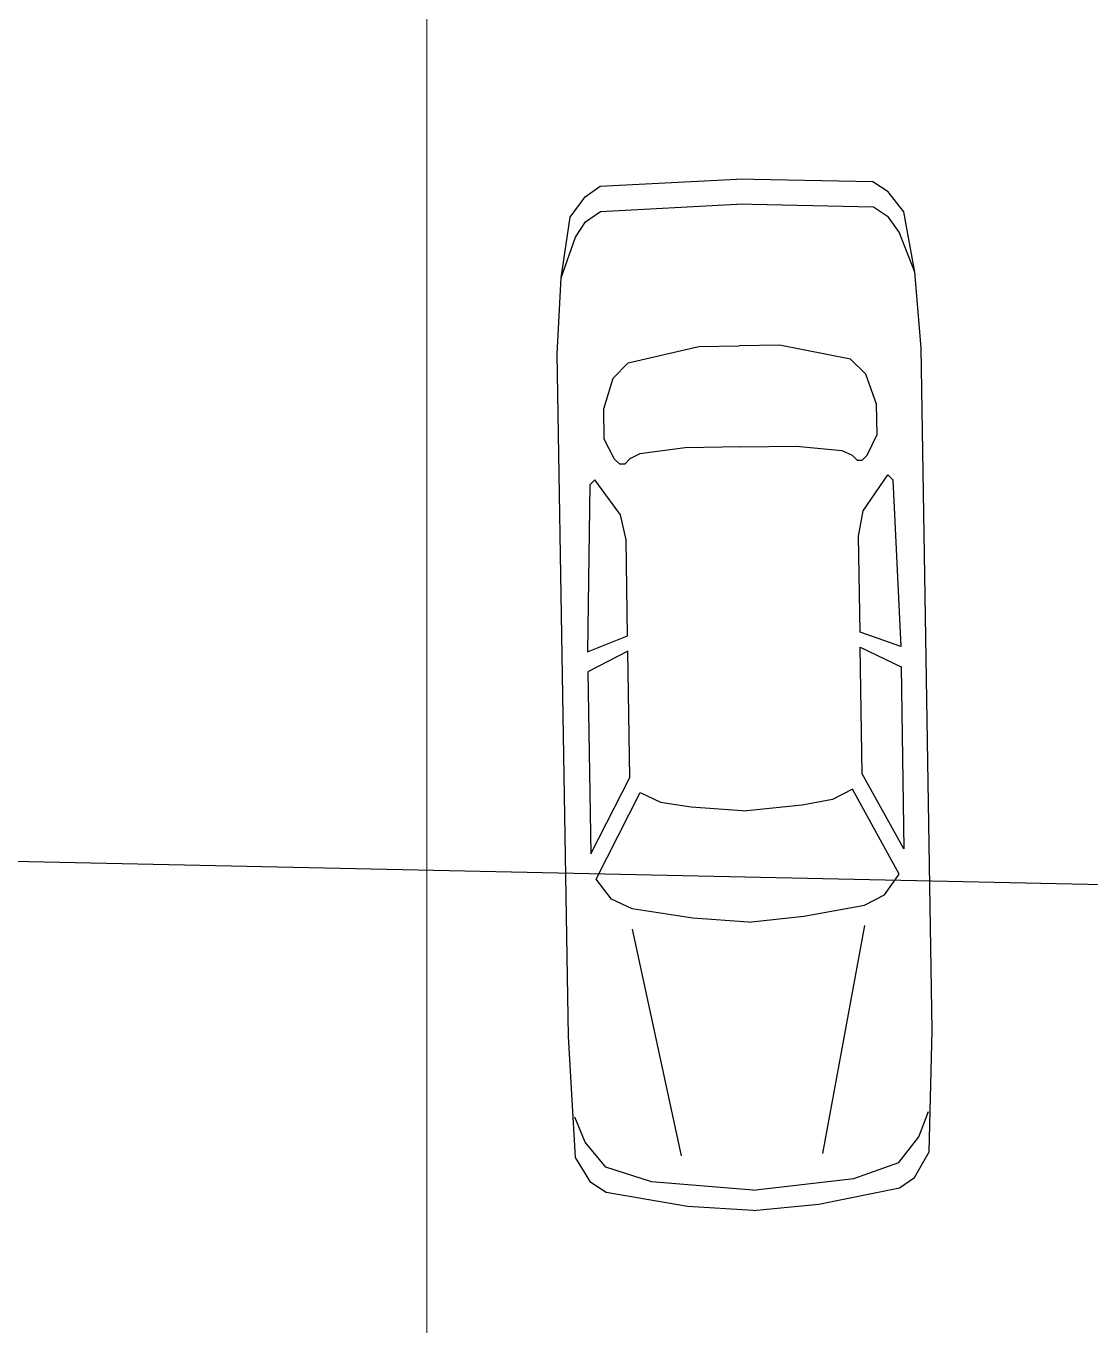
# Model space of a CAD drawing. Header units: centimetres. Extents: x 63871 to 181827, y -95930 to 42199.
# Drawn here: x 147837 to 148276, y 18628 to 19164 of the extents above; entities that cross this region are included whole.
import ezdxf

# ---------------------------------------------------------------- set-up
doc = ezdxf.new("R2010")
doc.units = ezdxf.units.CM
for name, color, linetype, lineweight in [('ARA SINIRLAR', 225, 'Continuous', 15), ('OLUK', 222, 'Continuous', 15), ('ÇEKME MESAFESİ', 5, 'Continuous', 25)]:
    doc.layers.add(name, color=color, linetype=linetype, lineweight=lineweight)
doc.layers.add('furn', color=7, linetype='Continuous')

# ---------------------------------------------------------------- blocks, each defined once
blk = doc.blocks.new('02PCAR03')
at = {"color": 0, "linetype": 'ByBlock'}
for p, q in [((-170, 36), (-185, 35)), ((-35, 36), (-170, 36)), ((-11, 35), (-35, 36)), ((-185, 35), (-197, 33)), ((-185, 35), (-193, 32)), ((-14, 33), (-19, 35)), ((-6, 32), (-11, 35)), ((-197, 33), (-201, 30)), ((-193, 32), (-196, 30)), ((-144, 30), (-111, 31)), ((-111, 31), (-114, 23)), ((-111, 23), (-107, 31)), ((-107, 31), (-71, 31)), ((-71, 31), (-86, 23)), ((-9, 29), (-14, 33)), ((-4, 29), (-6, 32)), ((-201, 30), (-203, 27)), ((-196, 30), (-198, 27)), ((-145, 29), (-144, 30)), ((-138, 24), (-145, 29)), ((-66, 30), (-83, 21)), ((-62, 27), (-66, 30)), ((-6, 20), (-9, 29)), ((-1, 13), (-4, 29)), ((-203, 27), (-204, 0)), ((-198, 27), (-199, 0)), ((-159, 27), (-165, 25)), ((-153, 27), (-159, 27)), ((-149, 25), (-153, 27)), ((-60, 23), (-62, 27)), ((-165, 25), (-168, 22)), ((-148, 24), (-149, 25)), ((-148, 23), (-148, 24)), ((-133, 23), (-138, 24)), ((-168, 22), (-171, 8)), ((-150, 20), (-149, 22)), ((-149, 22), (-148, 23)), ((-114, 23), (-133, 23)), ((-86, 23), (-111, 23)), ((-83, 21), (-81, 17)), ((-58, 11), (-60, 23)), ((-11, 14), (-56, 23)), ((-151, 11), (-150, 20)), ((-4, 0), (-6, 20)), ((-81, 17), (-80, 11)), ((0, 0), (-1, 13)), ((-151, 0), (-151, 11)), ((-80, 11), (-79, 0)), ((-57, 0), (-58, 11)), ((-171, 8), (-171, 0)), ((-203, -27), (-204, 0)), ((-198, -27), (-199, 0)), ((-171, -8), (-171, 0)), ((-151, 0), (-151, -11)), ((-80, -11), (-79, 0)), ((-57, 0), (-58, -11)), ((-4, 0), (-6, -20)), ((0, 0), (-1, -13)), ((-168, -22), (-171, -8)), ((-151, -11), (-150, -20)), ((-81, -17), (-80, -11)), ((-58, -11), (-60, -23)), ((-11, -14), (-56, -23)), ((-1, -13), (-4, -29)), ((-83, -21), (-81, -17)), ((-150, -20), (-149, -22)), ((-6, -20), (-9, -29)), ((-165, -25), (-168, -22)), ((-149, -22), (-148, -23)), ((-148, -23), (-148, -24)), ((-133, -23), (-138, -24)), ((-114, -23), (-133, -23)), ((-111, -31), (-114, -23)), ((-86, -23), (-111, -23)), ((-111, -23), (-107, -31)), ((-71, -31), (-86, -23)), ((-66, -30), (-83, -21)), ((-60, -23), (-62, -27)), ((-159, -27), (-165, -25)), ((-149, -25), (-153, -27)), ((-148, -24), (-149, -25)), ((-138, -24), (-145, -29)), ((-201, -30), (-203, -27)), ((-196, -30), (-198, -27)), ((-153, -27), (-159, -27)), ((-62, -27), (-66, -30)), ((-197, -33), (-201, -30)), ((-193, -32), (-196, -30)), ((-145, -29), (-144, -30)), ((-144, -30), (-111, -31)), ((-9, -29), (-14, -33)), ((-4, -29), (-6, -32)), ((-185, -35), (-197, -33)), ((-185, -35), (-193, -32)), ((-107, -31), (-71, -31)), ((-14, -33), (-19, -35)), ((-6, -32), (-11, -35)), ((-170, -36), (-185, -35)), ((-11, -35), (-35, -36)), ((-35, -36), (-170, -36))]:
    blk.add_line(p, q, dxfattribs=at)
blk = doc.blocks.new('yerleşim planı')
at = {"layer": 'ARA SINIRLAR'}
blk.add_line((-8426.66, 3811.44), (-8426.66, 2153.01), dxfattribs=at)
at = {"layer": 'ÇEKME MESAFESİ'}
blk.add_lwpolyline([(-10271.22, 8561.4), (-11017.88, 6545.68), (-10466.32, 2734.9), (-10398.78, 2675.06), (-6364.28, 2589.26), (-5268.64, 2566.09), (-424.4, 2463.67), (-171.65, 2458.32), (-155.7, 2473.21), (-40.83, 5105.4), (273.34, 12259.01)], dxfattribs=at)
at = {"layer": 'furn', "linetype": 'Continuous', "xscale": 2.086125961570064, "yscale": 2.086125961570064, "zscale": 2.086125961570064, "rotation": 270.9296038315418}
blk.add_blockref('02PCAR03', (-8292.01, 2492.69), dxfattribs=at)

msp = doc.modelspace()

# ---------------------------------------------------------------- block references
at = {"layer": 'OLUK'}
msp.add_blockref('yerleşim planı', (156428.79, 16182.58), dxfattribs=at)

doc.saveas('drawing.dxf')
